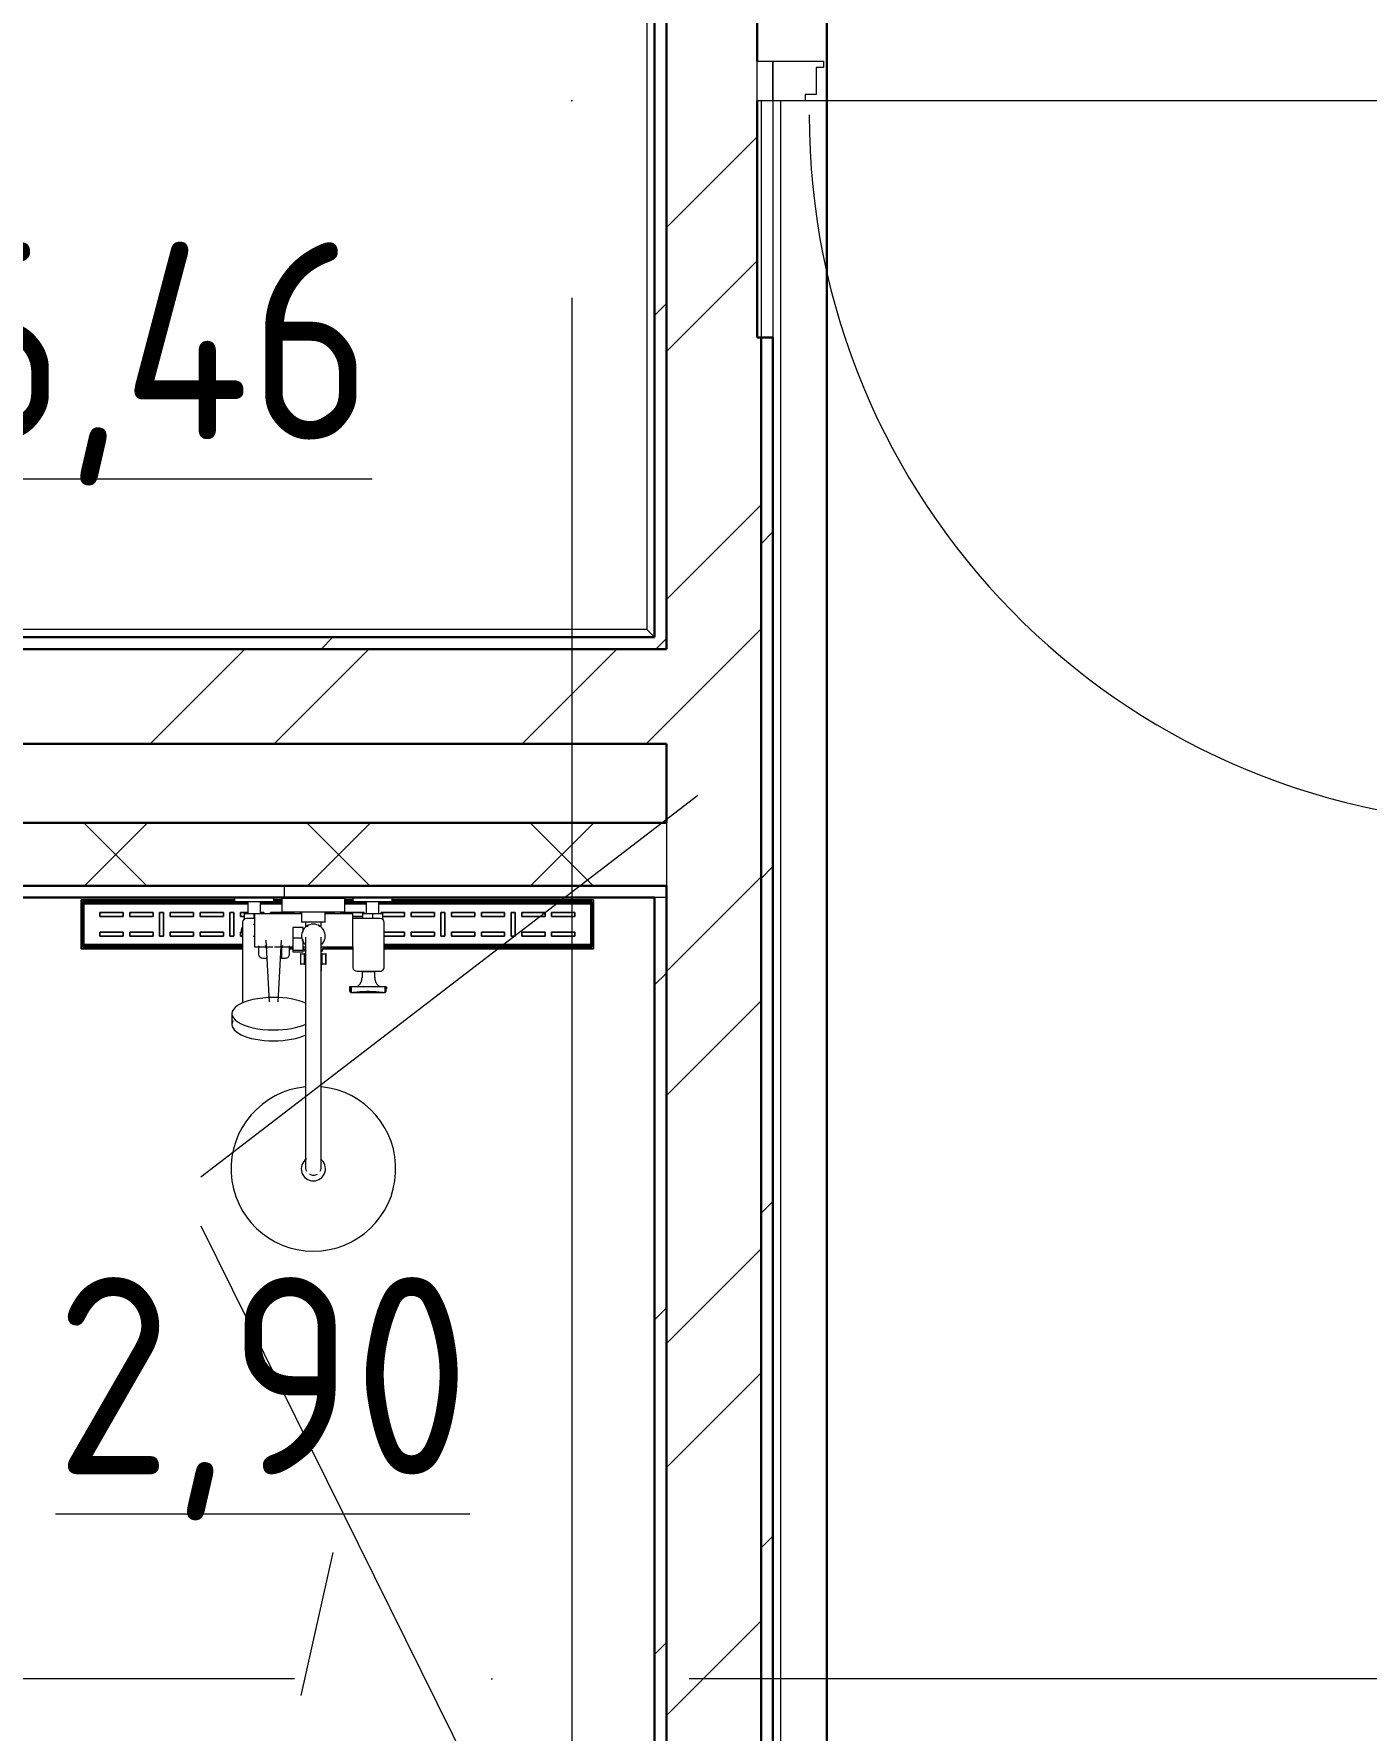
# Model space of a CAD drawing. Header units: millimetres. Extents: x -421858 to 614926, y -468665 to 141641.
# Drawn here: x 132494 to 134183, y 16898 to 19047 of the extents above; entities that cross this region are included whole.
import ezdxf

# ---------------------------------------------------------------- set-up
doc = ezdxf.new("R2010")
doc.units = ezdxf.units.MM
doc.linetypes.add('ADSK_Линия сетки', pattern=[25, 20, -2.5, 0, -2.5])
doc.linetypes.add('ADSK_Сверху', pattern=[450, 300, -150])
for name, color, linetype, lineweight in [('Двери', 252, 'Continuous', 9), ('Линии', 252, 'Continuous', 9), ('лс', 5, 'Continuous', 30), ('Марки помещений', 252, 'Continuous', 20), ('Обобщенные модели', 252, 'Continuous', 18), ('Ограждение', 252, 'Continuous', 9), ('Оси', 252, 'Continuous', 9), ('Сантехника', 252, 'Continuous', 9), ('Стены наружные', 7, 'Continuous', 18), ('Стены штриховка', 252, 'Continuous', 9)]:
    doc.layers.add(name, color=color, linetype=linetype, lineweight=lineweight)
doc.layers.add('Двери открывание', color=7, linetype='Continuous', lineweight=9, true_color=0xc0c0c0)
doc.styles.add('GOST Common_2', font='', dxfattribs={"width": 0.9, "height": 250})
doc.styles.get('GOST Common_2').set_extended_font_data('GOST type B')

# ---------------------------------------------------------------- blocks, each defined once
blk = doc.blocks.new('2 этаж')
at = {"layer": 'Двери', "color": 251, "true_color": 0x636466}
for p, q in [((133411, 19012.7), (133431, 19012.7)), ((133411, 18962.7), (133411, 19012.7)), ((133431, 19012.7), (133431, 18962.7)), ((133431, 19012.7), (133495, 19012.7)), ((133431, 18962.7), (133431, 19012.7)), ((133486, 19004.7), (133486, 18970.7)), ((133495, 19004.7), (133486, 19004.7)), ((133495, 19012.7), (133495, 19004.7)), ((133431, 18962.7), (133411, 18962.7)), ((133472, 18962.7), (133431, 18962.7)), ((133472, 18970.7), (133472, 18962.7)), ((133486, 18970.7), (133472, 18970.7))]:
    blk.add_line(p, q, dxfattribs=at)
at = {"layer": 'Двери открывание', "color": 251, "true_color": 0x636466}
blk.add_arc((134375, 18944.7), 898, 180, 268.8515, dxfattribs=at)
at = {"layer": 'Линии', "color": 251, "linetype": 'ADSK_Сверху', "ltscale": 100, "true_color": 0x636466}
for p, q in [((132705.9, 17598.7), (133336, 18082.7)), ((132705.9, 17536.8), (133336, 16262.7))]:
    blk.add_line(p, q, dxfattribs=at)
at = {"layer": 'Марки помещений', "color": 251, "true_color": 0x636466}
blk.add_line((132873.2, 17122.6), (132832.6, 16941.7), dxfattribs=at)
at = {"layer": 'Обобщенные модели', "color": 251, "lineweight": 9, "true_color": 0x636466}
for p, q in [((132894.2, 17839.7), (132894.2, 17836.3)), ((132896.2, 17839.7), (132894.4, 17839.7)), ((132896.2, 17839.7), (132896.2, 17832.3)), ((132939.3, 17839.7), (132896.2, 17839.7)), ((132896.2, 17832.3), (132896.2, 17839.7)), ((132896.2, 17832.3), (132939.3, 17832.3)), ((132939.3, 17832.3), (132939.3, 17839.7)), ((132940.8, 17839.7), (132939.3, 17839.7)), ((132939.3, 17839.7), (132939.3, 17832.3)), ((132941, 17839.7), (132941, 17837)), ((132941.1, 17836.6), (132941.1, 17839.7))]:
    blk.add_line(p, q, dxfattribs=at)
for points, knots in [([(132894.2, 17835.8), (132894.2, 17835.6), (132894.3, 17835.3), (132894.4, 17834.6), (132894.6, 17834), (132894.8, 17833.4), (132895, 17833), (132895.5, 17832.6), (132895.9, 17832.4), (132896.2, 17832.3)], [0.3333333, 0.3333333, 0.3333333, 0.3333333, 0.4166667, 0.5, 0.5833333, 0.6666667, 0.75, 0.8333333, 1, 1, 1, 1]), ([(132896.2, 17832.3), (132896.2, 17832.3), (132896.8, 17832.3), (132898.7, 17832.6), (132900, 17832.8), (132901.2, 17832.9), (132902.5, 17833), (132903.8, 17833.2), (132905.3, 17833.4), (132906.9, 17833.5), (132908.6, 17833.6), (132910.9, 17833.8), (132915.2, 17834), (132920.3, 17834), (132924.5, 17833.8), (132926.9, 17833.6), (132928.5, 17833.5), (132930.1, 17833.4), (132931.6, 17833.2), (132933, 17833), (132934.3, 17832.9), (132935.4, 17832.8), (132936.8, 17832.6), (132938.6, 17832.3), (132939.3, 17832.3), (132939.3, 17832.3)], [0, 0, 0, 0, 0.111111, 0.166667, 0.194444, 0.222222, 0.25, 0.277778, 0.305556, 0.333333, 0.361111, 0.388889, 0.444444, 0.555556, 0.611111, 0.638889, 0.666667, 0.694444, 0.722222, 0.75, 0.777778, 0.805556, 0.833333, 0.888889, 1, 1, 1, 1]), ([(132939.3, 17832.3), (132939.5, 17832.4), (132939.9, 17832.6), (132940.2, 17833.1), (132940.4, 17833.4), (132940.6, 17834), (132940.8, 17834.7), (132940.9, 17835.3), (132941, 17835.7), (132941, 17835.8)], [0, 0, 0, 0, 0.1666667, 0.25, 0.3333333, 0.4166667, 0.5, 0.5833333, 0.6666667, 0.6666667, 0.6666667, 0.6666667])]:
    blk.add_open_spline(points, degree=3, knots=knots, dxfattribs=at)
at = {"layer": 'Ограждение', "color": 251, "true_color": 0x636466}
for p, q in [((133271, 21837.7), (133271, 18292.7)), ((133431, 18962.7), (133431, 18662.7)), ((133441, 16157.7), (133441, 18962.7)), ((133271, 18292.7), (131786, 18292.7)), ((133271, 18292.7), (133281, 18282.7))]:
    blk.add_line(p, q, dxfattribs=at)
at = {"layer": 'Оси', "color": 251, "linetype": 'ADSK_Линия сетки', "ltscale": 100, "true_color": 0x636466}
for p, q in [((133176, 33713.4), (133176, -32263.4)), ((165326, 16962.7), (93603.7, 16962.7))]:
    blk.add_line(p, q, dxfattribs=at)
at = {"layer": 'Сантехника', "color": 251, "true_color": 0x636466}
for p, q in [((132748.5, 17952.7), (132748.5, 17947.7)), ((132798.5, 17947.7), (132798.5, 17952.7)), ((132808.5, 17951.5), (132808.5, 17934.2)), ((132848.5, 17951.5), (132808.5, 17951.5)), ((132888.5, 17951.5), (132848.5, 17951.5)), ((132888.5, 17934.2), (132888.5, 17951.5)), ((132898.5, 17952.7), (132898.5, 17947.7)), ((132948.5, 17947.7), (132948.5, 17952.7)), ((132554.1, 17888), (132554.1, 17949.9)), ((132554.1, 17949.9), (132554.1, 17888)), ((132554.1, 17949.9), (132748.5, 17949.9)), ((132748.5, 17949.9), (132554.1, 17949.9)), ((132748.6, 17948), (132556, 17948)), ((132556, 17948), (132748.6, 17948)), ((132556, 17948), (132556, 17889.9)), ((132556, 17889.9), (132556, 17948)), ((132557.6, 17941.3), (132557.6, 17946.3)), ((132765.5, 17946.3), (132557.6, 17946.3)), ((132557.6, 17944.8), (132557.6, 17946.3)), ((132557.6, 17944.8), (132765.5, 17944.8)), ((132557.6, 17944.8), (132557.6, 17941.3)), ((132557.6, 17896.7), (132557.6, 17941.3)), ((132557.6, 17941.3), (132557.6, 17896.7)), ((132607.3, 17934), (132577.8, 17934)), ((132577.8, 17934), (132577.8, 17929)), ((132577.8, 17929), (132577.8, 17934)), ((132577.8, 17934), (132607.3, 17934)), ((132577.8, 17929), (132607.3, 17929)), ((132607.3, 17929), (132577.8, 17929)), ((132607.3, 17929), (132607.3, 17934)), ((132607.3, 17934), (132607.3, 17929)), ((132645.2, 17934), (132615.7, 17934)), ((132615.7, 17934), (132615.7, 17929)), ((132615.7, 17929), (132615.7, 17934)), ((132615.7, 17934), (132645.2, 17934)), ((132615.7, 17929), (132645.2, 17929)), ((132645.2, 17929), (132615.7, 17929)), ((132645.2, 17929), (132645.2, 17934)), ((132645.2, 17934), (132645.2, 17929)), ((132658.5, 17934), (132653.6, 17934)), ((132653.6, 17934), (132653.6, 17904)), ((132653.6, 17904), (132653.6, 17934)), ((132653.6, 17934), (132658.5, 17934)), ((132658.5, 17904), (132658.5, 17934)), ((132658.5, 17934), (132658.5, 17904)), ((132696.5, 17934), (132666.9, 17934)), ((132666.9, 17934), (132666.9, 17929)), ((132666.9, 17929), (132666.9, 17934)), ((132666.9, 17934), (132696.5, 17934)), ((132666.9, 17929), (132696.5, 17929)), ((132696.5, 17929), (132666.9, 17929)), ((132696.5, 17929), (132696.5, 17934)), ((132696.5, 17934), (132696.5, 17929)), ((132734.4, 17934), (132704.8, 17934)), ((132704.8, 17934), (132704.8, 17929)), ((132704.8, 17929), (132704.8, 17934)), ((132704.8, 17934), (132734.4, 17934)), ((132704.8, 17929), (132734.4, 17929)), ((132734.4, 17929), (132704.8, 17929)), ((132734.4, 17929), (132734.4, 17934)), ((132734.4, 17934), (132734.4, 17929)), ((132747.7, 17934), (132742.7, 17934)), ((132742.7, 17934), (132742.7, 17904)), ((132742.7, 17904), (132742.7, 17934)), ((132742.7, 17934), (132747.7, 17934)), ((132747.7, 17904), (132747.7, 17934)), ((132747.7, 17934), (132747.7, 17904)), ((132748.5, 17947.7), (132798.5, 17947.7)), ((132765.5, 17934), (132756, 17934)), ((132756, 17934), (132756, 17929)), ((132756, 17929), (132756, 17934)), ((132756, 17934), (132765.5, 17934)), ((132756, 17929), (132761, 17929)), ((132761, 17929), (132756, 17929)), ((132761, 17932.7), (132773.5, 17932.7)), ((132761, 17924.4), (132761, 17932.7)), ((132765.5, 17947.7), (132765.5, 17932.7)), ((132773.5, 17932.7), (132786, 17932.7)), ((132773.5, 17926.4), (132773.5, 17932.7)), ((132833.7, 17932.4), (132773.8, 17932.4)), ((132773.8, 17932.4), (132773.8, 17890.2)), ((132781.5, 17932.7), (132781.5, 17947.7)), ((132808.5, 17946.3), (132781.5, 17946.3)), ((132781.5, 17944.8), (132808.5, 17944.8)), ((132785.6, 17934), (132781.5, 17934)), ((132781.5, 17934), (132785.6, 17934)), ((132785.6, 17932.7), (132785.6, 17934)), ((132785.6, 17934), (132785.6, 17932.7)), ((132823.5, 17934), (132794, 17934)), ((132794, 17934), (132794, 17932.3)), ((132794, 17932.3), (132794, 17934)), ((132794, 17934), (132823.5, 17934)), ((132798.5, 17949.9), (132808.5, 17949.9)), ((132808.5, 17949.9), (132798.5, 17949.9)), ((132808.5, 17948), (132798.5, 17948)), ((132798.5, 17948), (132808.5, 17948)), ((132848.5, 17934.2), (132808.5, 17934.2)), ((132823.5, 17932.4), (132823.5, 17934)), ((132823.5, 17934), (132823.5, 17932.4)), ((132833.5, 17934), (132831.9, 17934)), ((132831.9, 17934), (132831.9, 17932.4)), ((132831.9, 17932.4), (132831.9, 17934)), ((132831.9, 17934), (132833.5, 17934)), ((132833.5, 17934.2), (132833.5, 17921.6)), ((132888.5, 17934.2), (132848.5, 17934.2)), ((132863.5, 17921.6), (132863.5, 17934.2)), ((132874.7, 17934), (132863.5, 17934)), ((132863.5, 17934), (132874.7, 17934)), ((132898.5, 17932.4), (132863.5, 17932.4)), ((132874.7, 17932.4), (132874.7, 17934)), ((132874.7, 17934), (132874.7, 17932.4)), ((132912.7, 17934), (132883.1, 17934)), ((132883.1, 17934), (132883.1, 17932.4)), ((132883.1, 17932.4), (132883.1, 17934)), ((132883.1, 17934), (132912.7, 17934)), ((132888.5, 17949.9), (132898.5, 17949.9)), ((132898.5, 17949.9), (132888.5, 17949.9)), ((132898.5, 17948), (132888.5, 17948)), ((132888.5, 17948), (132898.5, 17948)), ((132915.5, 17946.3), (132888.5, 17946.3)), ((132888.5, 17944.8), (132915.5, 17944.8)), ((132898.5, 17947.7), (132948.5, 17947.7)), ((132898.5, 17890.2), (132898.5, 17932.4)), ((132898.5, 17929), (132911, 17929)), ((132911, 17929), (132898.5, 17929)), ((132911, 17932.7), (132923.5, 17932.7)), ((132911, 17926.4), (132911, 17932.7)), ((132912.7, 17932.7), (132912.7, 17934)), ((132912.7, 17934), (132912.7, 17932.7)), ((132915.5, 17947.7), (132915.5, 17932.7)), ((132923.5, 17932.7), (132936, 17932.7)), ((132923.5, 17932.7), (132923.5, 17926.4)), ((132931.5, 17932.7), (132931.5, 17947.7)), ((133200.3, 17946.3), (132931.5, 17946.3)), ((132931.5, 17944.8), (133200.3, 17944.8)), ((132963.9, 17934), (132934.3, 17934)), ((132934.3, 17934), (132934.3, 17932.7)), ((132934.3, 17932.7), (132934.3, 17934)), ((132934.3, 17934), (132963.9, 17934)), ((132936, 17932.7), (132936, 17924.3)), ((132936, 17929), (132963.9, 17929)), ((132963.9, 17929), (132936, 17929)), ((133201.5, 17948), (132948.4, 17948)), ((132948.4, 17948), (133201.5, 17948)), ((132948.5, 17949.9), (133203.4, 17949.9)), ((133203.4, 17949.9), (132948.5, 17949.9)), ((132963.9, 17929), (132963.9, 17934)), ((132963.9, 17934), (132963.9, 17929)), ((133001.8, 17934), (132972.3, 17934)), ((132972.3, 17934), (132972.3, 17929)), ((132972.3, 17929), (132972.3, 17934)), ((132972.3, 17934), (133001.8, 17934)), ((132972.3, 17929), (133001.8, 17929)), ((133001.8, 17929), (132972.3, 17929)), ((133001.8, 17929), (133001.8, 17934)), ((133001.8, 17934), (133001.8, 17929)), ((133015.1, 17934), (133010.2, 17934)), ((133010.2, 17934), (133010.2, 17904)), ((133010.2, 17904), (133010.2, 17934)), ((133010.2, 17934), (133015.1, 17934)), ((133015.1, 17904), (133015.1, 17934)), ((133015.1, 17934), (133015.1, 17904)), ((133053, 17934), (133023.5, 17934)), ((133023.5, 17934), (133023.5, 17929)), ((133023.5, 17929), (133023.5, 17934)), ((133023.5, 17934), (133053, 17934)), ((133023.5, 17929), (133053, 17929)), ((133053, 17929), (133023.5, 17929)), ((133053, 17929), (133053, 17934)), ((133053, 17934), (133053, 17929)), ((133090.9, 17934), (133061.4, 17934)), ((133061.4, 17934), (133061.4, 17929)), ((133061.4, 17929), (133061.4, 17934)), ((133061.4, 17934), (133090.9, 17934)), ((133061.4, 17929), (133090.9, 17929)), ((133090.9, 17929), (133061.4, 17929)), ((133090.9, 17929), (133090.9, 17934)), ((133090.9, 17934), (133090.9, 17929)), ((133104.2, 17934), (133099.3, 17934)), ((133099.3, 17934), (133099.3, 17904)), ((133099.3, 17904), (133099.3, 17934)), ((133099.3, 17934), (133104.2, 17934)), ((133104.2, 17904), (133104.2, 17934)), ((133104.2, 17934), (133104.2, 17904)), ((133142.2, 17934), (133112.6, 17934)), ((133112.6, 17934), (133112.6, 17929)), ((133112.6, 17929), (133112.6, 17934)), ((133112.6, 17934), (133142.2, 17934)), ((133112.6, 17929), (133142.2, 17929)), ((133142.2, 17929), (133112.6, 17929)), ((133142.2, 17929), (133142.2, 17934)), ((133142.2, 17934), (133142.2, 17929)), ((133180.1, 17934), (133150.5, 17934)), ((133150.5, 17934), (133150.5, 17929)), ((133150.5, 17929), (133150.5, 17934)), ((133150.5, 17934), (133180.1, 17934)), ((133150.5, 17929), (133180.1, 17929)), ((133180.1, 17929), (133150.5, 17929)), ((133180.1, 17929), (133180.1, 17934)), ((133180.1, 17934), (133180.1, 17929)), ((133200.3, 17946.3), (133200.3, 17941.3)), ((133200.3, 17946.3), (133200.3, 17944.8)), ((133200.3, 17941.3), (133200.3, 17944.8)), ((133200.3, 17941.3), (133200.3, 17896.7)), ((133200.3, 17896.7), (133200.3, 17941.3)), ((133201.5, 17889.9), (133201.5, 17948)), ((133201.5, 17948), (133201.5, 17889.9)), ((133203.4, 17949.9), (133203.4, 17888)), ((133203.4, 17888), (133203.4, 17949.9)), ((132607.3, 17909), (132577.8, 17909)), ((132577.8, 17909), (132577.8, 17904)), ((132577.8, 17904), (132577.8, 17909)), ((132577.8, 17909), (132607.3, 17909)), ((132607.3, 17904), (132607.3, 17909)), ((132607.3, 17909), (132607.3, 17904)), ((132645.2, 17909), (132615.7, 17909)), ((132615.7, 17909), (132615.7, 17904)), ((132615.7, 17904), (132615.7, 17909)), ((132615.7, 17909), (132645.2, 17909)), ((132645.2, 17904), (132645.2, 17909)), ((132645.2, 17909), (132645.2, 17904)), ((132696.5, 17909), (132666.9, 17909)), ((132666.9, 17909), (132666.9, 17904)), ((132666.9, 17904), (132666.9, 17909)), ((132666.9, 17909), (132696.5, 17909)), ((132696.5, 17904), (132696.5, 17909)), ((132696.5, 17909), (132696.5, 17904)), ((132734.4, 17909), (132704.8, 17909)), ((132704.8, 17909), (132704.8, 17904)), ((132704.8, 17904), (132704.8, 17909)), ((132704.8, 17909), (132734.4, 17909)), ((132734.4, 17904), (132734.4, 17909)), ((132734.4, 17909), (132734.4, 17904)), ((132758, 17909), (132756, 17909)), ((132756, 17909), (132756, 17904)), ((132756, 17904), (132756, 17909)), ((132756, 17909), (132758, 17909)), ((132758.7, 17921.4), (132758.7, 17819)), ((132773.8, 17926.4), (132763.7, 17926.4)), ((132773.8, 17918.8), (132772.3, 17918.8)), ((132835.4, 17915), (132822.5, 17915)), ((132822.5, 17914.9), (132822.5, 17901.6)), ((132848.5, 17921.6), (132833.5, 17921.6)), ((132835.4, 17909), (132835.4, 17914.9)), ((132838.5, 17921.6), (132838.5, 17916.6)), ((132838.5, 17916.6), (132841.7, 17916.6)), ((132863.5, 17921.6), (132848.5, 17921.6)), ((132855.3, 17916.6), (132858.5, 17916.6)), ((132858.5, 17916.6), (132858.5, 17921.6)), ((132933.3, 17926.4), (132898.5, 17926.4)), ((132938.3, 17863.7), (132938.3, 17921.4)), ((132963.9, 17909), (132938.3, 17909)), ((132938.3, 17909), (132963.9, 17909)), ((132963.9, 17904), (132963.9, 17909)), ((132963.9, 17909), (132963.9, 17904)), ((133001.8, 17909), (132972.3, 17909)), ((132972.3, 17909), (132972.3, 17904)), ((132972.3, 17904), (132972.3, 17909)), ((132972.3, 17909), (133001.8, 17909)), ((133001.8, 17904), (133001.8, 17909)), ((133001.8, 17909), (133001.8, 17904)), ((133053, 17909), (133023.5, 17909)), ((133023.5, 17909), (133023.5, 17904)), ((133023.5, 17904), (133023.5, 17909)), ((133023.5, 17909), (133053, 17909)), ((133053, 17904), (133053, 17909)), ((133053, 17909), (133053, 17904)), ((133090.9, 17909), (133061.4, 17909)), ((133061.4, 17909), (133061.4, 17904)), ((133061.4, 17904), (133061.4, 17909)), ((133061.4, 17909), (133090.9, 17909)), ((133090.9, 17904), (133090.9, 17909)), ((133090.9, 17909), (133090.9, 17904)), ((133142.2, 17909), (133112.6, 17909)), ((133112.6, 17909), (133112.6, 17904)), ((133112.6, 17904), (133112.6, 17909)), ((133112.6, 17909), (133142.2, 17909)), ((133142.2, 17904), (133142.2, 17909)), ((133142.2, 17909), (133142.2, 17904)), ((133180.1, 17909), (133150.5, 17909)), ((133150.5, 17909), (133150.5, 17904)), ((133150.5, 17904), (133150.5, 17909)), ((133150.5, 17909), (133180.1, 17909)), ((133180.1, 17904), (133180.1, 17909)), ((133180.1, 17909), (133180.1, 17904)), ((132758.7, 17888), (132554.1, 17888)), ((132554.1, 17888), (132758.7, 17888)), ((132556, 17889.9), (132758.7, 17889.9)), ((132758.7, 17889.9), (132556, 17889.9)), ((132557.6, 17896.7), (132557.6, 17893.2)), ((132557.6, 17891.7), (132557.6, 17896.7)), ((132758.7, 17893.2), (132557.6, 17893.2)), ((132557.6, 17891.7), (132557.6, 17893.2)), ((132758.7, 17891.7), (132557.6, 17891.7)), ((132577.8, 17904), (132607.3, 17904)), ((132607.3, 17904), (132577.8, 17904)), ((132615.7, 17904), (132645.2, 17904)), ((132645.2, 17904), (132615.7, 17904)), ((132653.6, 17904), (132658.5, 17904)), ((132658.5, 17904), (132653.6, 17904)), ((132666.9, 17904), (132696.5, 17904)), ((132696.5, 17904), (132666.9, 17904)), ((132704.8, 17904), (132734.4, 17904)), ((132734.4, 17904), (132704.8, 17904)), ((132742.7, 17904), (132747.7, 17904)), ((132747.7, 17904), (132742.7, 17904)), ((132756, 17904), (132758.7, 17904)), ((132758.7, 17904), (132756, 17904)), ((132772.3, 17903.8), (132773.8, 17903.8)), ((132773.8, 17890.2), (132797.1, 17890.2)), ((132778.8, 17891.5), (132778.8, 17881)), ((132788.1, 17898.7), (132792.5, 17820.8)), ((132799.4, 17890.2), (132822.5, 17890.2)), ((132803.7, 17820.8), (132808.1, 17898.7)), ((132807.9, 17887.4), (132807.9, 17889.5)), ((132807.9, 17887.4), (132807.9, 17876.1)), ((132818.4, 17881.2), (132818.4, 17891.5)), ((132818.9, 17889.9), (132822.5, 17889.9)), ((132822.5, 17889.9), (132818.9, 17889.9)), ((132822.5, 17888), (132818.9, 17888)), ((132818.9, 17888), (132822.5, 17888)), ((132822.5, 17901.6), (132822.5, 17886.2)), ((132822.5, 17901.6), (132834.5, 17901.6)), ((132822.5, 17886.2), (132822.5, 17884.1)), ((132822.5, 17886.2), (132835.4, 17886.2)), ((132835.4, 17886.2), (132835.4, 17899.5)), ((132835.4, 17890.2), (132838.8, 17890.2)), ((132836.6, 17888), (132835.4, 17888)), ((132835.4, 17888), (132836.6, 17888)), ((132835.4, 17884.1), (132835.4, 17886.2)), ((132858.2, 17890.2), (132898.5, 17890.2)), ((132898.5, 17888), (132860.4, 17888)), ((132860.4, 17888), (132898.5, 17888)), ((132861.4, 17889.9), (132898.7, 17889.9)), ((132898.7, 17889.9), (132861.4, 17889.9)), ((132898.5, 17890.2), (132898.5, 17863.8)), ((132938.3, 17904), (132963.9, 17904)), ((132963.9, 17904), (132938.3, 17904)), ((133200.3, 17893.2), (132938.3, 17893.2)), ((133200.3, 17891.7), (132938.3, 17891.7)), ((132938.3, 17889.9), (133201.5, 17889.9)), ((133201.5, 17889.9), (132938.3, 17889.9)), ((133203.4, 17888), (132938.3, 17888)), ((132938.3, 17888), (133203.4, 17888)), ((132972.3, 17904), (133001.8, 17904)), ((133001.8, 17904), (132972.3, 17904)), ((133010.2, 17904), (133015.1, 17904)), ((133015.1, 17904), (133010.2, 17904)), ((133023.5, 17904), (133053, 17904)), ((133053, 17904), (133023.5, 17904)), ((133061.4, 17904), (133090.9, 17904)), ((133090.9, 17904), (133061.4, 17904)), ((133099.3, 17904), (133104.2, 17904)), ((133104.2, 17904), (133099.3, 17904)), ((133112.6, 17904), (133142.2, 17904)), ((133142.2, 17904), (133112.6, 17904)), ((133150.5, 17904), (133180.1, 17904)), ((133180.1, 17904), (133150.5, 17904)), ((133200.3, 17893.2), (133200.3, 17896.7)), ((133200.3, 17896.7), (133200.3, 17891.7)), ((133200.3, 17893.2), (133200.3, 17891.7)), ((132784.2, 17876.1), (132789.3, 17876.1)), ((132789.3, 17876.1), (132789.3, 17877.3)), ((132807.9, 17876.1), (132812.9, 17876.1)), ((132822.5, 17884.1), (132835.4, 17884.1)), ((132832.3, 17881.7), (132832.3, 17868.5)), ((132832.7, 17881.7), (132832.3, 17881.7)), ((132832.3, 17868.5), (132832.7, 17868.5)), ((132832.7, 17881.7), (132837.2, 17881.7)), ((132832.7, 17868.5), (132832.7, 17881.7)), ((132837.2, 17868.5), (132832.7, 17868.5)), ((132836.9, 17881.7), (132837.2, 17881.7)), ((132837.2, 17868.5), (132836.9, 17868.5)), ((132838.9, 17881.7), (132837.2, 17881.7)), ((132837.2, 17868.5), (132837.2, 17881.7)), ((132837.2, 17868.5), (132838.4, 17868.5)), ((132837.5, 17884.7), (132839.1, 17884.7)), ((132838.4, 17868.5), (132838.4, 17859.7)), ((132838.5, 17879.6), (132838.5, 17641.4)), ((132857.9, 17884.7), (132859.5, 17884.7)), ((132859.8, 17881.7), (132858.1, 17881.7)), ((132858.5, 17641.4), (132858.5, 17879.6)), ((132858.6, 17868.5), (132859.8, 17868.5)), ((132858.6, 17859.7), (132858.6, 17868.5)), ((132859.8, 17881.7), (132864.3, 17881.7)), ((132859.8, 17881.7), (132860.2, 17881.7)), ((132859.8, 17868.5), (132859.8, 17881.7)), ((132860.2, 17868.5), (132859.8, 17868.5)), ((132864.3, 17868.5), (132859.8, 17868.5)), ((132864.7, 17881.7), (132864.3, 17881.7)), ((132864.3, 17868.5), (132864.3, 17881.7)), ((132864.3, 17868.5), (132864.7, 17868.5)), ((132864.7, 17868.5), (132864.7, 17881.7)), ((132903.4, 17859.7), (132934.4, 17859.7)), ((132910.2, 17859.1), (132910.2, 17851.6)), ((132910.2, 17859.1), (132918.2, 17859.1)), ((132918.2, 17859.1), (132926.3, 17859.1)), ((132926.3, 17851.6), (132926.3, 17859.1)), ((132745.3, 17805.6), (132745.3, 17791.8))]:
    blk.add_line(p, q, dxfattribs=at)
at = {"layer": 'Сантехника', "color": 251, "true_color": 0x636466, "flags": 128}
for points in [[(132757.4, 17911.3), (132757.5, 17911.6), (132757.5, 17911.9), (132757.5, 17912.2), (132757.5, 17912.5), (132757.6, 17912.8), (132757.7, 17913.1), (132757.7, 17913.3), (132757.8, 17913.6), (132757.9, 17913.9), (132758, 17914.2), (132758.2, 17914.5), (132758.3, 17914.7), (132758.4, 17915), (132758.6, 17915.3), (132758.8, 17915.5)], [(132758.6, 17907.2), (132758.5, 17907.5), (132758.3, 17907.7), (132758.2, 17908), (132758.1, 17908.3), (132758, 17908.5), (132757.9, 17908.8), (132757.8, 17909.1), (132757.7, 17909.4), (132757.6, 17909.7), (132757.6, 17910), (132757.5, 17910.3), (132757.5, 17910.6), (132757.5, 17910.9), (132757.4, 17911.2), (132757.4, 17911.3)], [(132838.5, 17902.7), (132838.5, 17902.7), (132838.5, 17902.7), (132838.5, 17902.6), (132838.5, 17902.4), (132838.5, 17902.3), (132838.5, 17902.1), (132838.5, 17901.8), (132838.5, 17901.5), (132838.5, 17901.2), (132838.5, 17900.9), (132838.5, 17900.5), (132838.5, 17900), (132838.5, 17899.6), (132838.5, 17899.1), (132838.5, 17898.6), (132838.5, 17898), (132838.5, 17897.4), (132838.5, 17896.8), (132838.5, 17896.2), (132838.5, 17895.5), (132838.5, 17894.8), (132838.5, 17894.1), (132838.5, 17893.3), (132838.5, 17892.5), (132838.5, 17891.7), (132838.5, 17890.9), (132838.5, 17890.1), (132838.5, 17889.2), (132838.5, 17888.4), (132838.5, 17887.5), (132838.5, 17886.6), (132838.5, 17885.7), (132838.5, 17884.7), (132838.5, 17883.8), (132838.5, 17882.9), (132838.5, 17881.9), (132838.5, 17881), (132838.5, 17880), (132838.5, 17879.6)], [(132858.5, 17879.6), (132858.5, 17880.6), (132858.5, 17881.6), (132858.5, 17882.5), (132858.5, 17883.4), (132858.5, 17884.4), (132858.5, 17885.3), (132858.5, 17886.2), (132858.5, 17887.1), (132858.5, 17888), (132858.5, 17888.9), (132858.5, 17889.8), (132858.5, 17890.6), (132858.5, 17891.4), (132858.5, 17892.2), (132858.5, 17893), (132858.5, 17893.8), (132858.5, 17894.5), (132858.5, 17895.2), (132858.5, 17895.9), (132858.5, 17896.6), (132858.5, 17897.2), (132858.5, 17897.8), (132858.5, 17898.3), (132858.5, 17898.9), (132858.5, 17899.4), (132858.5, 17899.9), (132858.5, 17900.3), (132858.5, 17900.7), (132858.5, 17901.1), (132858.5, 17901.4), (132858.5, 17901.7), (132858.5, 17902), (132858.5, 17902.2), (132858.5, 17902.4), (132858.5, 17902.5), (132858.5, 17902.6), (132858.5, 17902.7), (132858.5, 17902.7), (132858.5, 17902.7)], [(132903.7, 17839.7), (132904.1, 17840), (132904.6, 17840.4), (132905, 17840.7), (132905.4, 17841.1), (132905.9, 17841.5), (132906.3, 17841.9), (132906.6, 17842.3), (132907, 17842.7), (132907.4, 17843.1), (132907.7, 17843.6), (132908, 17844.1), (132908.3, 17844.6), (132908.6, 17845), (132908.8, 17845.5), (132909, 17846.1), (132909.3, 17846.6), (132909.4, 17847.1), (132909.6, 17847.6), (132909.8, 17848.2), (132909.9, 17848.7), (132910, 17849.3), (132910.1, 17849.8), (132910.1, 17850.4), (132910.2, 17851), (132910.2, 17851.5), (132910.2, 17851.6)], [(132926.3, 17851.6), (132926.3, 17851), (132926.3, 17850.5), (132926.4, 17849.9), (132926.4, 17849.4), (132926.5, 17848.8), (132926.7, 17848.3), (132926.8, 17847.7), (132927, 17847.2), (132927.2, 17846.7), (132927.4, 17846.1), (132927.6, 17845.6), (132927.8, 17845.1), (132928.1, 17844.6), (132928.4, 17844.1), (132928.7, 17843.7), (132929, 17843.2), (132929.4, 17842.8), (132929.7, 17842.3), (132930.1, 17841.9), (132930.5, 17841.5), (132930.9, 17841.1), (132931.4, 17840.8), (132931.8, 17840.4), (132932.2, 17840.1), (132932.7, 17839.8), (132932.8, 17839.7)], [(132838.5, 17641.4), (132838.5, 17640.2), (132838.5, 17639), (132838.5, 17637.9), (132838.5, 17636.7), (132838.5, 17635.5), (132838.5, 17634.4), (132838.5, 17633.3), (132838.5, 17632.1), (132838.5, 17631), (132838.5, 17629.9), (132838.5, 17628.8), (132838.5, 17627.7), (132838.5, 17626.7), (132838.5, 17625.7), (132838.5, 17624.7), (132838.5, 17623.7), (132838.5, 17622.7), (132838.5, 17621.8), (132838.5, 17620.9), (132838.5, 17620.1), (132838.5, 17619.2), (132838.5, 17618.4), (132838.5, 17617.7), (132838.5, 17617), (132838.5, 17616.3), (132838.5, 17615.6), (132838.5, 17615), (132838.5, 17614.5), (132838.5, 17613.9), (132838.5, 17613.4), (132838.5, 17613), (132838.5, 17612.6), (132838.5, 17612.3), (132838.5, 17611.9), (132838.5, 17611.7), (132838.5, 17611.5), (132838.5, 17611.3), (132838.5, 17611.2), (132838.5, 17611.1), (132838.5, 17611.1)], [(132858.5, 17611.1), (132858.5, 17611.1), (132858.5, 17611.2), (132858.5, 17611.3), (132858.5, 17611.4), (132858.5, 17611.6), (132858.5, 17611.9), (132858.5, 17612.2), (132858.5, 17612.6), (132858.5, 17612.9), (132858.5, 17613.4), (132858.5, 17613.9), (132858.5, 17614.4), (132858.5, 17614.9), (132858.5, 17615.5), (132858.5, 17616.2), (132858.5, 17616.9), (132858.5, 17617.6), (132858.5, 17618.3), (132858.5, 17619.1), (132858.5, 17619.9), (132858.5, 17620.8), (132858.5, 17621.7), (132858.5, 17622.6), (132858.5, 17623.6), (132858.5, 17624.5), (132858.5, 17625.5), (132858.5, 17626.6), (132858.5, 17627.6), (132858.5, 17628.7), (132858.5, 17629.7), (132858.5, 17630.8), (132858.5, 17632), (132858.5, 17633.1), (132858.5, 17634.2), (132858.5, 17635.4), (132858.5, 17636.5), (132858.5, 17637.7), (132858.5, 17638.9), (132858.5, 17640), (132858.5, 17641.2), (132858.5, 17641.4)]]:
    blk.add_lwpolyline(points, dxfattribs=at)
at = {"layer": 'Сантехника', "color": 251, "true_color": 0x636466}
for centre, radius, start, end in [((132763.7, 17921.4), 5, 90, 180), ((132848.5, 17904.1), 15, 90, 225), ((132848.5, 17904.1), 15, 315, 90), ((132933.3, 17921.4), 5, 0, 90), ((132820.5, 17881.8), 17.2, 9.6958, 29.1813), ((132876.4, 17881.8), 17.2, 150.8187, 170.3042), ((132903.4, 17864.7), 5, 190.7348, 270), ((132933.3, 17864.6), 5, 282.0451, 349.4262), ((132848.5, 17609), 104.4, 95.5433, 270), ((132848.5, 17609), 104.4, 270, 84.4004), ((132848.5, 17609), 15.3, 125.2067, 270), ((132848.5, 17611.1), 10, 171.3374, 210), ((132848.5, 17609), 15.3, 270, 54.7933), ((132848.5, 17611.1), 10, 330, 8.6626), ((132848.5, 17611.1), 10, 240, 270), ((132848.5, 17611.1), 10, 270, 300)]:
    blk.add_arc(centre, radius, start, end, dxfattribs=at)
for centre, major_axis, ratio, start_param, end_param in [((132798.6, 17893.1), (11.1, 0), 0.920505, 3.217557, 3.724253), ((132798.6, 17893.1), (11.1, 0), 0.920505, 5.700525, 6.207221), ((132784.2, 17881), (5.38, 0), 0.920505, 3.141593, 4.712389), ((132812.9, 17881.2), (-5.51, 0), 0.920505, 1.570796, 3.141593), ((132798.1, 17805.6), (-52.8, 0), 0.390731, 4.712389, 7.853982), ((132798.1, 17805.6), (52.8, 0), 0.390731, 0.694281, 1.570796), ((132798.1, 17791.8), (52.8, 0), 0.390731, 2.917193, 4.712389), ((132798.1, 17805.6), (-52.8, 0), 0.390731, 1.570796, 2.455637), ((132798.1, 17791.8), (-52.8, 0), 0.390731, 1.570796, 2.455637)]:
    blk.add_ellipse(centre, major_axis=major_axis, ratio=ratio, start_param=start_param, end_param=end_param, dxfattribs=at)
at = {"layer": 'Стены наружные', "color": 251, "lineweight": 30, "true_color": 0x636466}
for p, q in [((133296, 18267.7), (133296, 21862.7)), ((133296, 21862.7), (133296, 18267.7)), ((133281, 18282.7), (133281, 21847.7)), ((133411, 19382.7), (133411, 19012.7)), ((133411, 18962.7), (133411, 18662.7)), ((133411, 18662.7), (133431, 18662.7)), ((133416, 18662.7), (133416, 16302.7)), ((133431, 16167.7), (133431, 18662.7)), ((131776, 18282.7), (133281, 18282.7)), ((133296, 18267.7), (131761, 18267.7)), ((133296, 18147.7), (131641, 18147.7)), ((133296, 18047.7), (133296, 18147.7)), ((131426, 18047.7), (133296, 18047.7)), ((133296, 17967.7), (132401, 17967.7)), ((132416, 17952.7), (133281, 17952.7)), ((133281, 16317.7), (133281, 17952.7)), ((133296, 16302.7), (133296, 17967.7))]:
    blk.add_line(p, q, dxfattribs=at)
at = {"layer": 'Стены наружные', "color": 251, "true_color": 0x636466}
for p, q in [((133416, 18962.7), (133416, 18662.7)), ((134380, 18962.7), (133472, 18962.7))]:
    blk.add_line(p, q, dxfattribs=at)
at = {"layer": 'Стены наружные', "color": 251, "linetype": 'Continuous', "lineweight": 9, "true_color": 0x636466}
for p, q in [((133296, 18802.1), (133411, 18917.1)), ((133296, 18645), (133411, 18760)), ((133281, 18690.6), (133296, 18705.6)), ((133296, 18330.6), (133416, 18450.6)), ((133416, 18401.3), (133431, 18416.3)), ((132858.2, 18267.7), (132873.2, 18282.7)), ((133282.4, 18267.7), (133296, 18281.3)), ((133390.3, 18267.7), (133416, 18293.5)), ((132641.6, 18147.7), (132761.6, 18267.7)), ((132798.8, 18147.7), (132918.8, 18267.7)), ((133113.1, 18147.7), (133233.1, 18267.7)), ((133270.3, 18147.7), (133390.3, 18267.7)), ((132637.4, 17967.7), (132557.4, 18047.7)), ((132558.2, 17967.7), (132638.2, 18047.7)), ((132920.2, 17967.7), (132840.2, 18047.7)), ((132841, 17967.7), (132921, 18047.7)), ((133203.1, 17967.7), (133123.1, 18047.7)), ((133123.8, 17967.7), (133203.8, 18047.7)), ((133296, 17859.2), (133416, 17979.2)), ((133416, 17977.1), (133431, 17992.1)), ((132812, 17952.7), (132812, 17967.7)), ((133281, 17842.1), (133296, 17857.1)), ((133296, 17702), (133416, 17822)), ((133416, 17552.8), (133431, 17567.8)), ((133296, 17387.7), (133416, 17507.7)), ((133281, 17417.8), (133296, 17432.8)), ((133296, 17230.6), (133416, 17350.6)), ((133416, 17128.5), (133431, 17143.5)), ((133296, 16916.3), (133416, 17036.3)), ((133281, 16993.5), (133296, 17008.5))]:
    blk.add_line(p, q, dxfattribs=at)
at = {"layer": 'Стены штриховка', "color": 251, "true_color": 0x636466}
for p, q in [((133296, 18047.7), (133296, 17967.7)), ((133296, 17952.7), (133281, 17952.7))]:
    blk.add_line(p, q, dxfattribs=at)
at = {"layer": 'Марки помещений', "color": 251, "true_color": 0x636466, "style": 'GOST Common_2', "width": 0.9}
for s, p in [('%%U6,46', (132377.6, 18533.3)), ('%%U2,90', (132521.8, 17221.8))]:
    blk.add_text(s, height=250, dxfattribs=at).set_placement(p)

msp = doc.modelspace()

# ---------------------------------------------------------------- linework, layer by layer
at = {"layer": 'лс', "color": 11, "linetype": 'Continuous', "ltscale": 100, "transparency": 33554687}
msp.add_line((133499.5, 14301.1), (133499.5, 22388.2), dxfattribs=at)

# ---------------------------------------------------------------- block references
msp.add_blockref('2 этаж', (0, 0))

doc.saveas('drawing.dxf')
